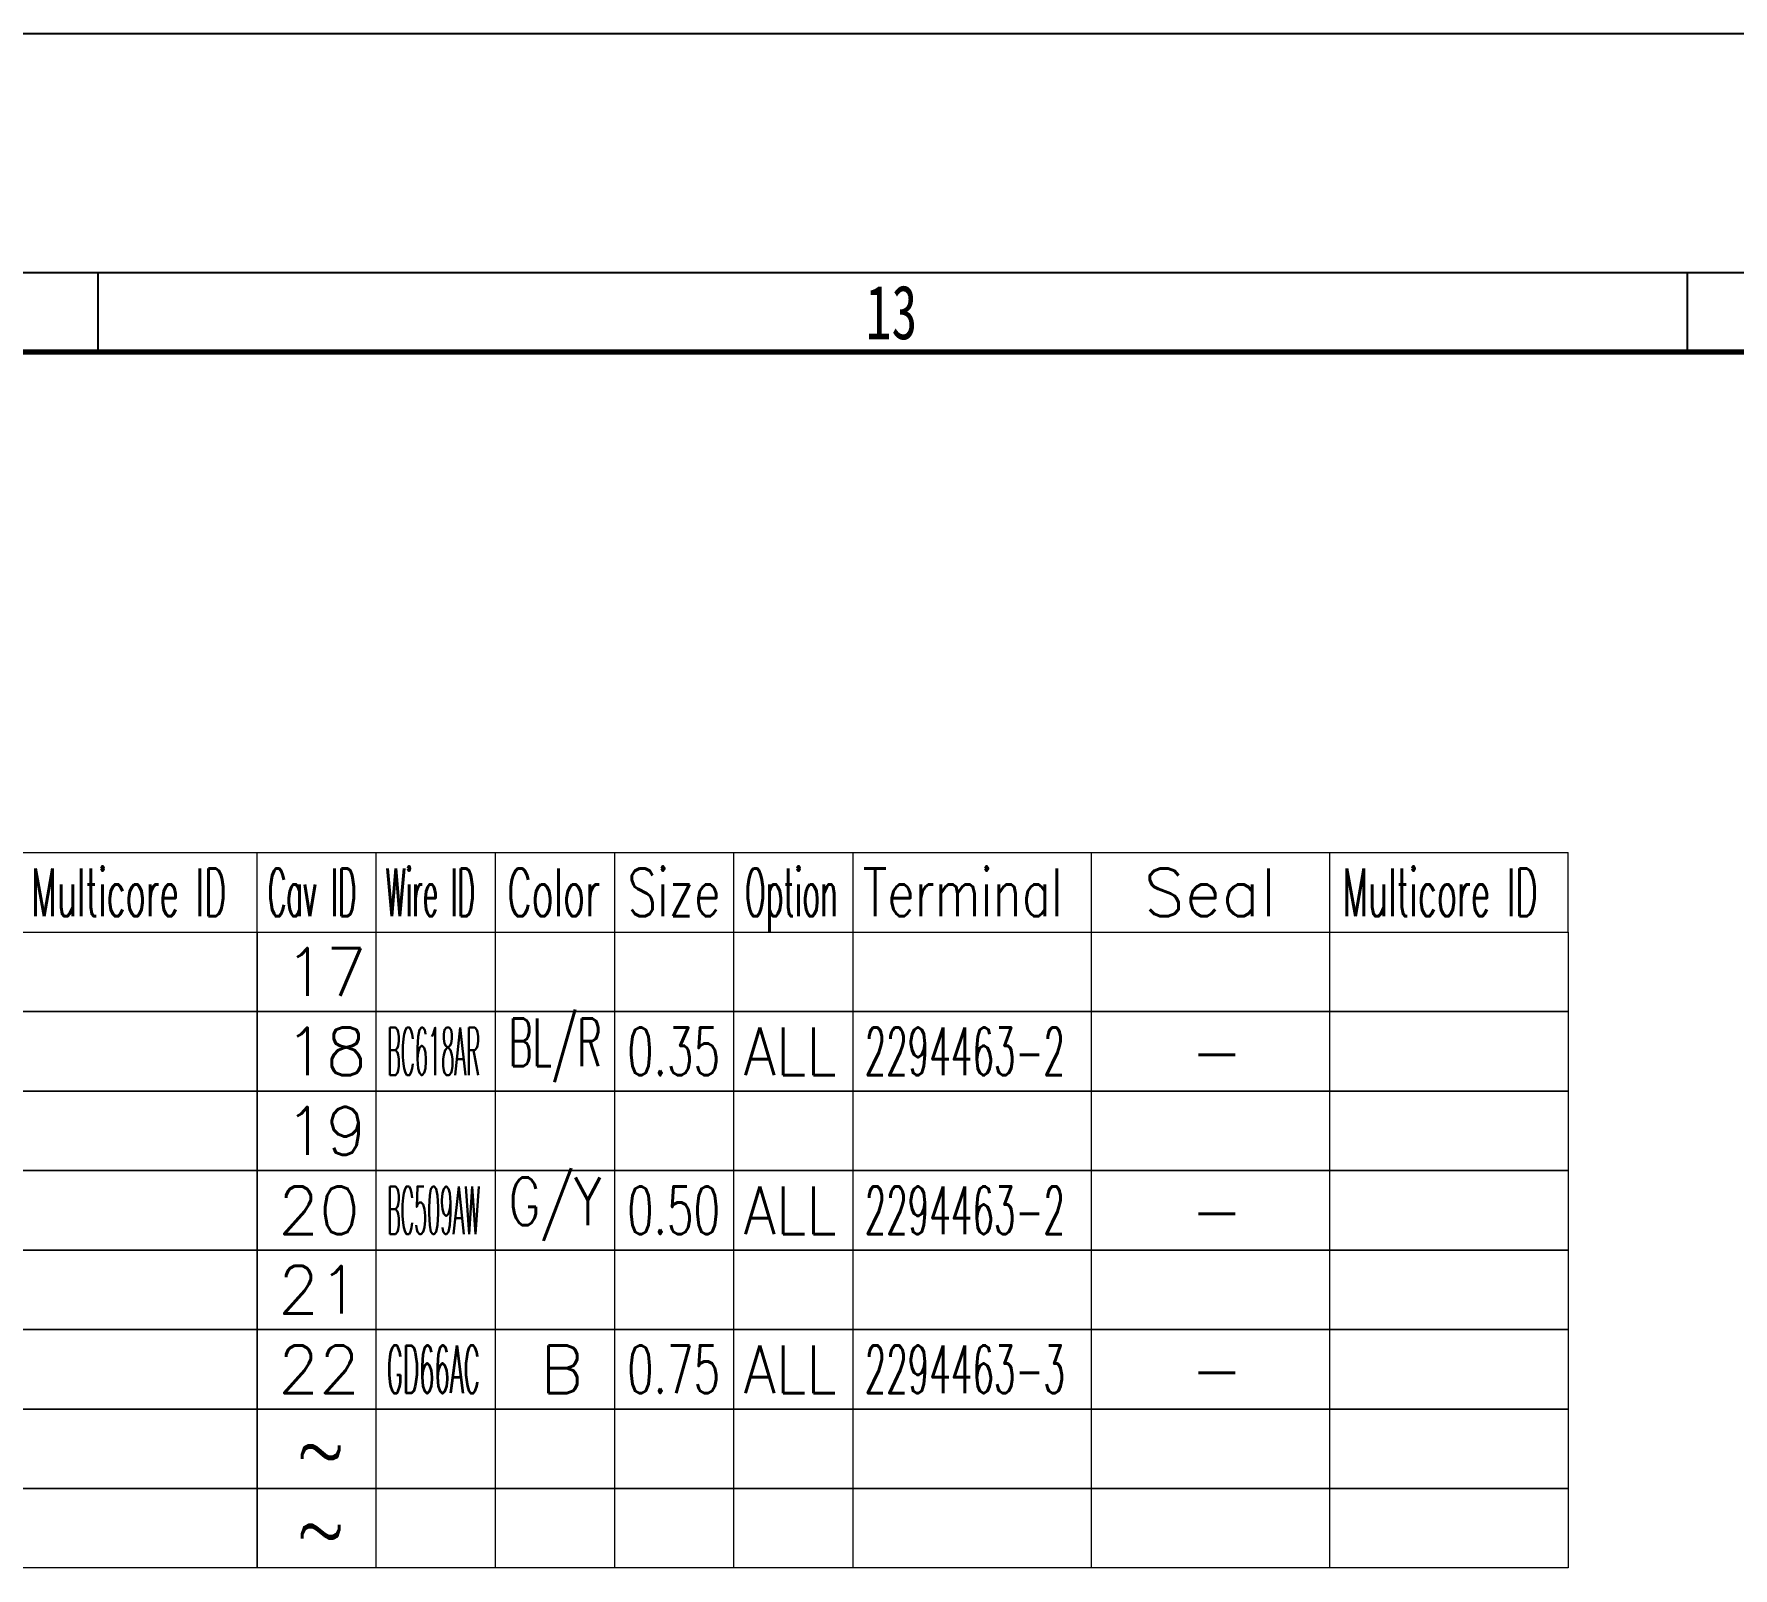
# Model space of a CAD drawing. Header units: inches. Extents: x 47316 to 59086, y 3141 to 11743.
# Drawn here: x 51463.9 to 51570.8, y 6362.5 to 6459 of the extents above; entities that cross this region are included whole.
import ezdxf

# ---------------------------------------------------------------- set-up
doc = ezdxf.new("R2010")
doc.units = ezdxf.units.IN
doc.header["$MEASUREMENT"] = 0
doc.styles.add('MtX_FangSong_GB2312', font='')
doc.styles.get("Standard").update_dxf_attribs({"font": ''})
doc.styles.get('MtX_FangSong_GB2312').set_extended_font_data('FangSong_GB2312')
doc.styles.get('Standard').set_extended_font_data('SimSun')

msp = doc.modelspace()

# ---------------------------------------------------------------- linework, layer by layer
at = {"color": 0}
for p, q in [((55003.93, 6459.03), (50247.93, 6459.03)), ((50267.93, 6444.03), (54956.93, 6444.03))]:
    msp.add_line(p, q, dxfattribs=at)
for p, q in [((51467.93, 6439.03), (51467.93, 6444.03)), ((51567.93, 6439.03), (51567.93, 6444.03))]:
    msp.add_line(p, q)
at = {"color": 0, "lineweight": 70}
msp.add_line((50267.93, 6439.03), (54983.93, 6439.03), dxfattribs=at)
at = {"color": 0, "linetype": 'Continuous', "lineweight": 15}
for p, q in [((51312.93, 6407.53), (51560.43, 6407.53)), ((51312.93, 6402.53), (51560.43, 6402.53))]:
    msp.add_line(p, q, dxfattribs=at)
at = {"color": 7, "linetype": 'Continuous', "lineweight": 15}
for p, q in [((51477.93, 6402.53), (51477.93, 6407.53)), ((51485.43, 6402.53), (51485.43, 6407.53)), ((51492.93, 6402.53), (51492.93, 6407.53)), ((51500.43, 6402.53), (51500.43, 6407.53)), ((51507.93, 6402.53), (51507.93, 6407.53)), ((51515.43, 6402.53), (51515.43, 6407.53)), ((51530.43, 6402.53), (51530.43, 6407.53)), ((51545.43, 6402.53), (51545.43, 6407.53)), ((51560.43, 6402.53), (51560.43, 6407.53))]:
    msp.add_line(p, q, dxfattribs=at)
at = {"color": 102, "linetype": 'Continuous', "lineweight": 15}
for p, q in [((51485.43, 6397.53), (51485.43, 6402.53)), ((51492.93, 6397.53), (51492.93, 6402.53)), ((51500.43, 6397.53), (51500.43, 6402.53)), ((51507.93, 6397.53), (51507.93, 6402.53)), ((51515.43, 6397.53), (51515.43, 6402.53)), ((51530.43, 6397.53), (51530.43, 6402.53)), ((51545.43, 6397.53), (51545.43, 6402.53)), ((51485.43, 6392.53), (51485.43, 6397.53)), ((51492.93, 6392.53), (51492.93, 6397.53)), ((51500.43, 6392.53), (51500.43, 6397.53)), ((51507.93, 6392.53), (51507.93, 6397.53)), ((51515.43, 6392.53), (51515.43, 6397.53)), ((51530.43, 6392.53), (51530.43, 6397.53)), ((51545.43, 6392.53), (51545.43, 6397.53)), ((51485.43, 6387.53), (51485.43, 6392.53)), ((51492.93, 6387.53), (51492.93, 6392.53)), ((51500.43, 6387.53), (51500.43, 6392.53)), ((51507.93, 6387.53), (51507.93, 6392.53)), ((51515.43, 6387.53), (51515.43, 6392.53)), ((51530.43, 6387.53), (51530.43, 6392.53)), ((51545.43, 6387.53), (51545.43, 6392.53)), ((51485.43, 6382.53), (51485.43, 6387.53)), ((51492.93, 6382.53), (51492.93, 6387.53)), ((51500.43, 6382.53), (51500.43, 6387.53)), ((51507.93, 6382.53), (51507.93, 6387.53)), ((51515.43, 6382.53), (51515.43, 6387.53)), ((51530.43, 6382.53), (51530.43, 6387.53)), ((51545.43, 6382.53), (51545.43, 6387.53)), ((51485.43, 6377.53), (51485.43, 6382.53)), ((51492.93, 6377.53), (51492.93, 6382.53)), ((51500.43, 6377.53), (51500.43, 6382.53)), ((51507.93, 6377.53), (51507.93, 6382.53)), ((51515.43, 6377.53), (51515.43, 6382.53)), ((51530.43, 6377.53), (51530.43, 6382.53)), ((51545.43, 6377.53), (51545.43, 6382.53)), ((51485.43, 6372.53), (51485.43, 6377.53)), ((51492.93, 6372.53), (51492.93, 6377.53)), ((51500.43, 6372.53), (51500.43, 6377.53)), ((51507.93, 6372.53), (51507.93, 6377.53)), ((51515.43, 6372.53), (51515.43, 6377.53)), ((51530.43, 6372.53), (51530.43, 6377.53)), ((51545.43, 6372.53), (51545.43, 6377.53)), ((51485.43, 6367.53), (51485.43, 6372.53)), ((51492.93, 6367.53), (51492.93, 6372.53)), ((51500.43, 6367.53), (51500.43, 6372.53)), ((51507.93, 6367.53), (51507.93, 6372.53)), ((51515.43, 6367.53), (51515.43, 6372.53)), ((51530.43, 6367.53), (51530.43, 6372.53)), ((51545.43, 6367.53), (51545.43, 6372.53)), ((51485.43, 6362.53), (51485.43, 6367.53)), ((51492.93, 6362.53), (51492.93, 6367.53)), ((51500.43, 6362.53), (51500.43, 6367.53)), ((51507.93, 6362.53), (51507.93, 6367.53)), ((51515.43, 6362.53), (51515.43, 6367.53)), ((51530.43, 6362.53), (51530.43, 6367.53)), ((51545.43, 6362.53), (51545.43, 6367.53))]:
    msp.add_line(p, q, dxfattribs=at)
at = {"color": 0, "linetype": 'Continuous', "lineweight": 15}
for points in [[(51395.43, 6397.53), (51395.43, 6402.53), (51477.93, 6402.53), (51477.93, 6397.53)], [(51477.93, 6397.53), (51477.93, 6402.53), (51560.43, 6402.53), (51560.43, 6397.53)], [(51395.43, 6392.53), (51395.43, 6397.53), (51477.93, 6397.53), (51477.93, 6392.53)], [(51477.93, 6392.53), (51477.93, 6397.53), (51560.43, 6397.53), (51560.43, 6392.53)], [(51395.43, 6387.53), (51395.43, 6392.53), (51477.93, 6392.53), (51477.93, 6387.53)], [(51477.93, 6387.53), (51477.93, 6392.53), (51560.43, 6392.53), (51560.43, 6387.53)], [(51395.43, 6382.53), (51395.43, 6387.53), (51477.93, 6387.53), (51477.93, 6382.53)], [(51477.93, 6382.53), (51477.93, 6387.53), (51560.43, 6387.53), (51560.43, 6382.53)], [(51395.43, 6377.53), (51395.43, 6382.53), (51477.93, 6382.53), (51477.93, 6377.53)], [(51477.93, 6377.53), (51477.93, 6382.53), (51560.43, 6382.53), (51560.43, 6377.53)], [(51395.43, 6372.53), (51395.43, 6377.53), (51477.93, 6377.53), (51477.93, 6372.53)], [(51477.93, 6372.53), (51477.93, 6377.53), (51560.43, 6377.53), (51560.43, 6372.53)], [(51395.43, 6367.53), (51395.43, 6372.53), (51477.93, 6372.53), (51477.93, 6367.53)], [(51477.93, 6367.53), (51477.93, 6372.53), (51560.43, 6372.53), (51560.43, 6367.53)], [(51395.43, 6362.53), (51395.43, 6367.53), (51477.93, 6367.53), (51477.93, 6362.53)], [(51477.93, 6362.53), (51477.93, 6367.53), (51560.43, 6367.53), (51560.43, 6362.53)]]:
    msp.add_lwpolyline(points, close=True, dxfattribs=at)

# ---------------------------------------------------------------- texts
at = {"style": 'MtX_FangSong_GB2312', "width": 0.7}
msp.add_text('13', height=3.4, dxfattribs=at).set_placement((51516.23, 6439.83))
at = {"color": 7, "linetype": 'Continuous', "lineweight": 15, "char_height": 3, "attachment_point": 1}
for s, insert, width in [('\\Fromans.shx;\\W0.5185185185;\\T1.0000000000;\\o\\lMulticore ID', (51463.73, 6406.53), 14), ('\\Fromans.shx;\\W0.4292452830;\\T1.0000000000;\\o\\lCav ID', (51478.61, 6406.53), 6.5), ('\\Fromans.shx;\\W0.4026548673;\\T1.0000000000;\\o\\lWire ID', (51486.04, 6406.53), 6.5), ('\\Fromans.shx;\\W0.5687500000;\\T1.0000000000;\\o\\lColor', (51493.67, 6406.53), 6.5), ('\\Fromans.shx;\\W0.7222222222;\\T1.0000000000;\\o\\lSize', (51501.24, 6406.53), 6.5), ('\\Fromans.shx;\\W0.4595959596;\\T1.0000000000;\\o\\lOption', (51508.63, 6406.53), 6.5), ('\\Fromans.shx;\\W0.7480916031;\\T1.0000000000;\\o\\lTerminal', (51516.04, 6406.53), 14), ('\\Fromans.shx;\\W1.0000000000;\\T1.0000000000;\\o\\lSeal', (51533.72, 6406.53), 9.2857), ('\\Fromans.shx;\\W0.5185185185;\\T1.0000000000;\\o\\lMulticore ID', (51546.23, 6406.53), 14), ('\\Fromans.shx;\\W1.0000000000;\\T1.0000000000;\\o\\l17', (51479.68, 6401.53), 5.7143), ('\\Fromans.shx;\\W1.0000000000;\\T1.0000000000;\\o\\l18', (51479.68, 6396.53), 5.7143), ('\\Fromans.shx;\\W1.0000000000;\\T1.0000000000;\\o\\l19', (51479.68, 6391.53), 5.7143), ('\\Fromans.shx;\\W1.0000000000;\\T1.0000000000;\\o\\l20', (51479.25, 6386.53), 5.7143), ('\\Fromans.shx;\\W1.0000000000;\\T1.0000000000;\\o\\l21', (51479.25, 6381.53), 5.7143), ('\\Fromans.shx;\\W1.0000000000;\\T1.0000000000;\\o\\l22', (51479.25, 6376.53), 5.7143), ('\\Fromans.shx;\\W1.0000000000;\\T1.0000000000;\\o\\l~', (51480.39, 6371.53), 3.7143), ('\\Fromans.shx;\\W1.0000000000;\\T1.0000000000;\\o\\l~', (51480.39, 6366.53), 3.7143)]:
    msp.add_mtext(s, dxfattribs=dict(at, insert=insert, width=width))
at = {"color": 140, "linetype": 'Continuous', "lineweight": 15, "char_height": 3, "attachment_point": 1}
for s, insert, width in [('\\Fromans.shx;\\W0.5617283951;\\T1.0000000000;\\o\\lBL/R', (51493.75, 6397.1), 6.5), ('\\Fromans.shx;\\W0.8750000000;\\T1.0000000000;\\o\\lALL', (51508.55, 6396.53), 6.5), ('\\Fromans.shx;\\W1.0000000000;\\T1.0000000000;\\o\\l-', (51536.64, 6396.53), 3.7143), ('\\Fromans.shx;\\W0.7459016393;\\T1.0000000000;\\o\\lG/Y', (51493.75, 6387.1), 6.5), ('\\Fromans.shx;\\W0.8750000000;\\T1.0000000000;\\o\\lALL', (51508.55, 6386.53), 6.5), ('\\Fromans.shx;\\W1.0000000000;\\T1.0000000000;\\o\\l-', (51536.64, 6386.53), 3.7143), ('\\Fromans.shx;\\W1.0000000000;\\T1.0000000000;\\o\\lB', (51495.75, 6376.53), 3), ('\\Fromans.shx;\\W0.8750000000;\\T1.0000000000;\\o\\lALL', (51508.55, 6376.53), 6.5), ('\\Fromans.shx;\\W1.0000000000;\\T1.0000000000;\\o\\l-', (51536.64, 6376.53), 3.7143)]:
    msp.add_mtext(s, dxfattribs=dict(at, insert=insert, width=width))
at = {"color": 21, "linetype": 'Continuous', "lineweight": 15, "char_height": 3, "attachment_point": 1}
for s, insert, width in [('\\Fromans.shx;\\W0.3226950355;\\T1.0000000000;\\o\\lBC618AR', (51486.11, 6396.53), 6.5), ('\\Fromans.shx;\\W0.6500000000;\\T1.0000000000;\\o\\l0.35', (51501.21, 6396.53), 6.5), ('\\Fromans.shx;\\W0.5268817204;\\T1.0000000000;\\o\\l2294463-2', (51516.16, 6396.53), 14), ('\\Fromans.shx;\\W0.3159722222;\\T1.0000000000;\\o\\lBC509AW', (51486.11, 6386.53), 6.5), ('\\Fromans.shx;\\W0.6500000000;\\T1.0000000000;\\o\\l0.50', (51501.21, 6386.53), 6.5), ('\\Fromans.shx;\\W0.5268817204;\\T1.0000000000;\\o\\l2294463-2', (51516.16, 6386.53), 14), ('\\Fromans.shx;\\W0.3760330579;\\T1.0000000000;\\o\\lGD66AC', (51486.09, 6376.53), 6.5), ('\\Fromans.shx;\\W0.6500000000;\\T1.0000000000;\\o\\l0.75', (51501.21, 6376.53), 6.5), ('\\Fromans.shx;\\W0.5268817204;\\T1.0000000000;\\o\\l2294463-3', (51516.16, 6376.53), 14)]:
    msp.add_mtext(s, dxfattribs=dict(at, insert=insert, width=width))

doc.saveas('drawing.dxf')
